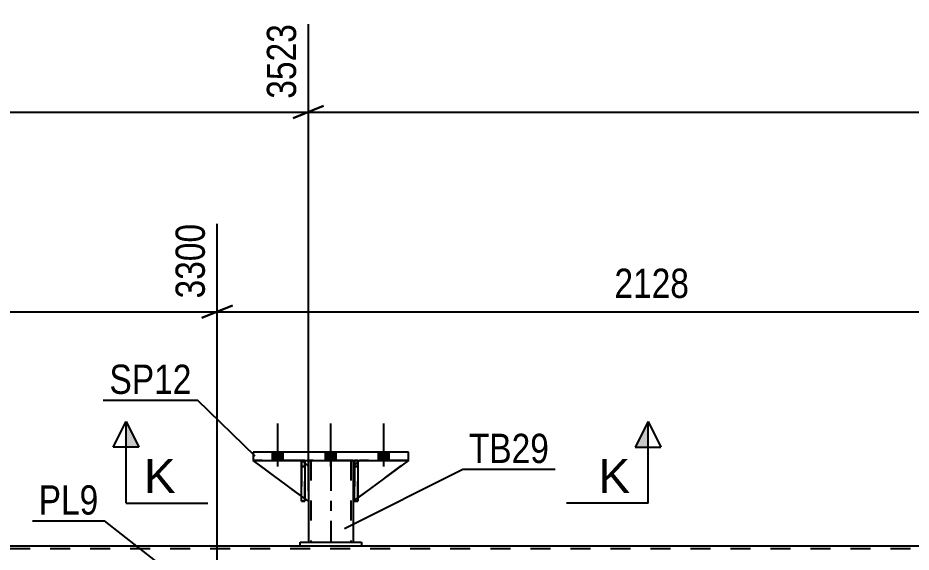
# Model space of a CAD drawing. Header units: millimetres. Extents: x -808 to 381, y -747 to 94.
# Drawn here: x -640.4 to -552.9, y -378.7 to -326.4 of the extents above; entities that cross this region are included whole.
import ezdxf

# ---------------------------------------------------------------- set-up
doc = ezdxf.new("R2010")
doc.units = ezdxf.units.MM
doc.linetypes.add('DXK_LINE_DOT2', pattern=[3.9198, 1.9599, -1.9599])
doc.linetypes.add('DXK_LINE_DOT3', pattern=[5.9187, 2.979, -0.9799, 0.9799, -0.9799])
doc.styles.add('Arial', font='arial.ttf', dxfattribs={"height": 0.2})
doc.styles.add('Arial Narrow', font='ARIALN.TTF', dxfattribs={"height": 0.2})

# ---------------------------------------------------------------- blocks, each defined once
blk = doc.blocks.new('Part-232923327-73666 - 73514')
at = {"color": 2, "linetype": 'Continuous'}
for p, q in [((-611.942, -369.723), (-611.942, -370.323)), ((-607.542, -369.723), (-607.542, -370.323)), ((-611.942, -373.723), (-611.942, -377.724)), ((-607.542, -373.723), (-607.542, -377.724))]:
    blk.add_line(p, q, dxfattribs=at)
at = {"color": 7, "linetype": 'DXK_LINE_DOT2'}
for p, q in [((-607.542, -369.723), (-611.942, -369.723)), ((-611.702, -369.723), (-611.702, -377.724)), ((-607.782, -369.723), (-607.782, -377.724)), ((-611.942, -370.323), (-611.942, -373.723)), ((-607.542, -370.323), (-607.542, -373.723)), ((-611.942, -377.724), (-607.542, -377.724))]:
    blk.add_line(p, q, dxfattribs=at)
at = {"color": 7, "linetype": 'DXK_LINE_DOT3'}
blk.add_line((-609.742, -369.723), (-609.742, -377.724), dxfattribs=at)
blk = doc.blocks.new('Part-232923327-73667 - 73514')
at = {"color": 2, "linetype": 'Continuous'}
for p, q in [((-612.742, -377.724), (-606.742, -377.724)), ((-612.742, -378.124), (-612.742, -377.724)), ((-606.742, -377.724), (-606.742, -378.124)), ((-606.742, -378.124), (-612.742, -378.124))]:
    blk.add_line(p, q, dxfattribs=at)
blk = doc.blocks.new('Part-232923327-73668 - 73514')
at = {"color": 7, "linetype": 'DXK_LINE_DOT2'}
for p, q in [((-607.415, -369.723), (-607.416, -369.723)), ((-607.416, -369.723), (-607.415, -373.723)), ((-607.416, -369.723), (-607.095, -369.723)), ((-607.415, -370.323), (-607.415, -369.723)), ((-607.095, -373.723), (-607.096, -369.723)), ((-607.095, -369.723), (-607.095, -370.323)), ((-607.415, -373.723), (-607.415, -370.323)), ((-607.415, -370.323), (-607.095, -370.323)), ((-607.095, -370.323), (-607.095, -373.723)), ((-607.415, -373.723), (-607.095, -373.723))]:
    blk.add_line(p, q, dxfattribs=at)
blk = doc.blocks.new('Part-232923327-73669 - 73514')
at = {"color": 7, "linetype": 'DXK_LINE_DOT2'}
for p, q in [((-612.615, -370.323), (-612.615, -369.723)), ((-612.615, -369.723), (-612.615, -369.723)), ((-612.615, -369.723), (-612.615, -373.723)), ((-612.615, -369.723), (-612.295, -369.723)), ((-612.295, -369.723), (-612.295, -370.323)), ((-612.295, -373.723), (-612.295, -369.723)), ((-612.615, -373.723), (-612.615, -370.323)), ((-612.615, -370.323), (-612.295, -370.323)), ((-612.295, -370.323), (-612.295, -373.723)), ((-612.615, -373.723), (-612.295, -373.723))]:
    blk.add_line(p, q, dxfattribs=at)
blk = doc.blocks.new('Part-232923327-73670 - 73514')
at = {"color": 2, "linetype": 'Continuous'}
for p, q in [((-607.096, -369.723), (-607.416, -369.723)), ((-607.416, -373.723), (-607.416, -369.723)), ((-607.096, -369.723), (-607.096, -369.723)), ((-607.096, -369.723), (-607.096, -373.723)), ((-607.096, -373.723), (-607.416, -373.723))]:
    blk.add_line(p, q, dxfattribs=at)
at = {"color": 7, "linetype": 'DXK_LINE_DOT2'}
for p, q in [((-607.416, -369.723), (-607.416, -370.323)), ((-607.096, -370.323), (-607.096, -369.723)), ((-607.096, -370.323), (-607.416, -370.323)), ((-607.416, -370.323), (-607.416, -373.723)), ((-607.096, -373.723), (-607.096, -370.323))]:
    blk.add_line(p, q, dxfattribs=at)
blk = doc.blocks.new('Part-232923327-73671 - 73514')
at = {"color": 2, "linetype": 'Continuous'}
for p, q in [((-612.616, -373.723), (-612.615, -369.723)), ((-612.295, -369.723), (-612.615, -369.723)), ((-612.295, -369.723), (-612.296, -373.723)), ((-612.295, -369.723), (-612.295, -369.723)), ((-612.296, -373.723), (-612.616, -373.723))]:
    blk.add_line(p, q, dxfattribs=at)
at = {"color": 7, "linetype": 'DXK_LINE_DOT2'}
for p, q in [((-612.615, -369.723), (-612.616, -370.323)), ((-612.296, -370.323), (-612.295, -369.723)), ((-612.296, -370.323), (-612.616, -370.323)), ((-612.616, -370.323), (-612.616, -373.723)), ((-612.296, -373.723), (-612.296, -370.323))]:
    blk.add_line(p, q, dxfattribs=at)
blk = doc.blocks.new('Part-232923327-73672 - 73514')
at = {"color": 7, "linetype": 'DXK_LINE_DOT2'}
for p, q in [((-606.942, -369.723), (-607.542, -370.323)), ((-607.542, -373.723), (-602.142, -369.723)), ((-607.542, -370.323), (-606.942, -369.723)), ((-602.142, -369.723), (-606.942, -369.723)), ((-607.542, -370.323), (-607.542, -373.723)), ((-607.542, -370.323), (-607.542, -370.323)), ((-607.542, -370.323), (-607.542, -373.723))]:
    blk.add_line(p, q, dxfattribs=at)
blk = doc.blocks.new('Part-232923327-73673 - 73514')
at = {"color": 7, "linetype": 'DXK_LINE_DOT2'}
for p, q in [((-607.542, -370.323), (-606.942, -369.723)), ((-607.096, -369.877), (-607.416, -370.197)), ((-602.142, -369.723), (-606.942, -369.723)), ((-607.542, -370.323), (-607.542, -373.723)), ((-607.542, -373.723), (-607.096, -373.393))]:
    blk.add_line(p, q, dxfattribs=at)
at = {"color": 2, "linetype": 'Continuous'}
for p, q in [((-606.942, -369.723), (-607.096, -369.877)), ((-602.142, -369.723), (-607.096, -373.393)), ((-607.416, -370.197), (-607.542, -370.323)), ((-607.542, -370.323), (-607.542, -373.723)), ((-607.542, -370.323), (-607.542, -370.323)), ((-607.416, -373.63), (-607.542, -373.723))]:
    blk.add_line(p, q, dxfattribs=at)
blk = doc.blocks.new('Part-232923327-73674 - 73514')
at = {"color": 7, "linetype": 'DXK_LINE_DOT2'}
for p, q in [((-611.942, -373.723), (-617.342, -369.723)), ((-617.342, -369.723), (-612.542, -369.723)), ((-612.542, -369.723), (-611.942, -370.323)), ((-611.942, -370.323), (-611.942, -373.723))]:
    blk.add_line(p, q, dxfattribs=at)
blk = doc.blocks.new('Part-232923327-73675 - 73514')
at = {"color": 2, "linetype": 'Continuous'}
for p, q in [((-612.615, -373.224), (-617.342, -369.723)), ((-611.942, -370.323), (-612.295, -369.97)), ((-611.942, -370.323), (-611.942, -373.723)), ((-611.942, -373.723), (-612.295, -373.461))]:
    blk.add_line(p, q, dxfattribs=at)
at = {"color": 7, "linetype": 'DXK_LINE_DOT2'}
for p, q in [((-612.542, -369.723), (-617.342, -369.723)), ((-612.295, -369.97), (-612.542, -369.723)), ((-612.295, -373.461), (-612.615, -373.224))]:
    blk.add_line(p, q, dxfattribs=at)
blk = doc.blocks.new('Part-232923327-73676 - 73514')
at = {"color": 2, "linetype": 'Continuous'}
for p, q in [((-602.142, -368.923), (-617.342, -368.923)), ((-617.342, -368.923), (-617.342, -369.723)), ((-602.142, -369.723), (-602.142, -368.923)), ((-617.342, -369.723), (-602.142, -369.723))]:
    blk.add_line(p, q, dxfattribs=at)
blk = doc.blocks.new('Part-232923327-73679 - 73514')
at = {"color": 7, "linetype": 'DXK_LINE_DOT2'}
for p, q in [((-82.585, -378.364), (-752.861, -378.364)), ((-606.742, -378.124), (-612.742, -378.124))]:
    blk.add_line(p, q, dxfattribs=at)
at = {"color": 2, "linetype": 'Continuous'}
for p, q in [((-612.742, -378.124), (-748.861, -378.124)), ((-357.329, -378.124), (-606.742, -378.124))]:
    blk.add_line(p, q, dxfattribs=at)
blk = doc.blocks.new('Bolt-232923327-73756 - 73514')
at = {"linetype": 'Continuous'}
for points in [[(-615.462, -369.723), (-614.422, -369.723), (-614.422, -368.923), (-615.462, -368.923)], [(-615.462, -369.723), (-614.422, -369.723), (-614.422, -368.923), (-615.462, -368.923)], [(-615.462, -369.723), (-614.422, -369.723), (-614.422, -368.923), (-615.462, -368.923)], [(-610.262, -369.723), (-609.222, -369.723), (-609.222, -368.923), (-610.262, -368.923)], [(-610.262, -369.723), (-609.222, -369.723), (-609.222, -368.923), (-610.262, -368.923)], [(-605.062, -369.723), (-604.022, -369.723), (-604.022, -368.923), (-605.062, -368.923)], [(-605.062, -369.723), (-604.022, -369.723), (-604.022, -368.923), (-605.062, -368.923)], [(-605.062, -369.723), (-604.022, -369.723), (-604.022, -368.923), (-605.062, -368.923)]]:
    blk.add_hatch(color=1, dxfattribs=at).paths.add_polyline_path(points)
at = {"color": 1, "linetype": 'Continuous'}
for p, q in [((-614.942, -370.323), (-614.942, -366.123)), ((-614.942, -370.323), (-614.942, -366.123)), ((-614.942, -370.323), (-614.942, -366.123)), ((-609.742, -370.323), (-609.742, -366.123)), ((-609.742, -370.323), (-609.742, -366.123)), ((-604.542, -370.323), (-604.542, -366.123)), ((-604.542, -370.323), (-604.542, -366.123)), ((-604.542, -370.323), (-604.542, -366.123)), ((-615.462, -369.723), (-615.462, -368.923)), ((-615.462, -369.723), (-615.462, -368.923)), ((-615.462, -369.723), (-615.462, -368.923)), ((-614.422, -369.723), (-614.422, -368.923)), ((-614.422, -369.723), (-614.422, -368.923)), ((-614.422, -369.723), (-614.422, -368.923)), ((-610.262, -369.723), (-610.262, -368.923)), ((-610.262, -369.723), (-610.262, -368.923)), ((-609.222, -369.723), (-609.222, -368.923)), ((-609.222, -369.723), (-609.222, -368.923)), ((-605.062, -369.723), (-605.062, -368.923)), ((-605.062, -369.723), (-605.062, -368.923)), ((-605.062, -369.723), (-605.062, -368.923)), ((-604.022, -369.723), (-604.022, -368.923)), ((-604.022, -369.723), (-604.022, -368.923)), ((-604.022, -369.723), (-604.022, -368.923))]:
    blk.add_line(p, q, dxfattribs=at)
blk = doc.blocks.new('StraightDimension-232923327-97181 - 73514')
at = {"color": 7, "linetype": 'Continuous'}
for p, q in [((-620.879, -383.124), (-620.879, -346.563)), ((-619.379, -354.575), (-622.379, -355.775)), ((-620.879, -355.175), (-535.745, -355.175))]:
    blk.add_line(p, q, dxfattribs=at)
at = {"color": 0}
blk.add_wipeout([(-574.056, -354.425), (-574.056, -350.225), (-582.568, -350.225), (-582.568, -354.425)], dxfattribs=at)
at = {"color": 3, "style": 'Arial Narrow'}
blk.add_text('2128', height=2.8633, dxfattribs=at).set_placement((-581.968, -353.825))
blk = doc.blocks.new('StraightDimension-232923327-97182 - 73514')
at = {"color": 7, "linetype": 'Continuous'}
for p, q in [((-620.879, -383.124), (-620.879, -346.563)), ((-622.379, -355.775), (-619.379, -354.575)), ((-706.014, -355.175), (-620.879, -355.175))]:
    blk.add_line(p, q, dxfattribs=at)
at = {"color": 0, "linetype": 'Continuous'}
blk.add_wipeout([(-621.479, -345.963), (-625.679, -345.963), (-625.679, -354.475), (-621.479, -354.475)], dxfattribs=at)
at = {"color": 3, "linetype": 'Continuous', "style": 'Arial Narrow'}
blk.add_text('3300', height=2.8633, rotation=90.00021, dxfattribs=at).set_placement((-622.079, -353.875))
blk = doc.blocks.new('StraightDimension-232923327-100950 - 73514')
at = {"color": 7, "linetype": 'Continuous'}
for p, q in [((-611.942, -372.723), (-611.942, -327.019)), ((-613.442, -336.232), (-610.442, -335.032)), ((-752.861, -335.632), (-611.942, -335.632))]:
    blk.add_line(p, q, dxfattribs=at)
at = {"color": 0, "linetype": 'Continuous'}
blk.add_wipeout([(-612.542, -326.419), (-616.742, -326.419), (-616.742, -334.932), (-612.542, -334.932)], dxfattribs=at)
at = {"color": 3, "linetype": 'Continuous', "style": 'Arial Narrow'}
blk.add_text('3523', height=2.8633, rotation=90.00021, dxfattribs=at).set_placement((-613.142, -334.332))
blk = doc.blocks.new('StraightDimension-232923327-100949 - 73514')
at = {"color": 7, "linetype": 'Continuous'}
for p, q in [((-611.942, -372.723), (-611.942, -327.019)), ((-610.442, -335.032), (-613.442, -336.232)), ((-611.942, -335.632), (-356.529, -335.632))]:
    blk.add_line(p, q, dxfattribs=at)
blk = doc.blocks.new('SectionMark-232923327-112496 - 73514')
at = {"linetype": 'Continuous'}
for points in [[(-628.546, -368.423), (-629.796, -368.423), (-629.796, -365.923)], [(-578.672, -368.423), (-579.922, -368.423), (-578.672, -365.923)]]:
    blk.add_hatch(color=6, dxfattribs=at).paths.add_polyline_path(points)
at = {"color": 6, "linetype": 'Continuous'}
for p, q in [((-631.046, -368.423), (-629.796, -365.923)), ((-629.796, -373.923), (-629.796, -365.923)), ((-629.796, -365.923), (-628.546, -368.423)), ((-578.672, -365.923), (-579.922, -368.423)), ((-578.672, -373.923), (-578.672, -365.923)), ((-578.672, -365.923), (-577.422, -368.423)), ((-628.546, -368.423), (-631.046, -368.423)), ((-579.922, -368.423), (-577.422, -368.423)), ((-629.796, -373.923), (-621.796, -373.923)), ((-578.672, -373.923), (-586.672, -373.923))]:
    blk.add_line(p, q, dxfattribs=at)
at = {"color": 0, "linetype": 'Continuous'}
for points in [[(-624.936, -372.923), (-624.936, -369.423), (-628.046, -369.423), (-628.046, -372.923)], [(-580.422, -372.923), (-580.422, -369.423), (-583.532, -369.423), (-583.532, -372.923)]]:
    blk.add_wipeout(points, dxfattribs=at)
at = {"color": 3, "linetype": 'Continuous', "style": 'Arial'}
for p in [(-628.046, -372.923), (-583.532, -372.923)]:
    blk.add_text('K', height=3.343, dxfattribs=at).set_placement(p)
blk = doc.blocks.new('Mark-232923327-100286 - 73514')
at = {"color": 30, "linetype": 'Continuous'}
for p in [(-638.95, -375.625), (-620.597, -384.468)]:
    blk.add_line(p, (-631.903, -375.625), dxfattribs=at)
at = {"color": 0}
blk.add_wipeout([(-632.503, -375.025), (-632.503, -372.025), (-638.35, -372.025), (-638.35, -375.025)], dxfattribs=at)
blk.add_wipeout([(-632.503, -375.025), (-632.503, -372.025), (-638.35, -372.025), (-638.35, -375.025)], dxfattribs=at)
at = {"color": 3, "style": 'Arial Narrow'}
blk.add_text('PL9', height=2.8633, dxfattribs=at).set_placement((-638.35, -375.025))
blk = doc.blocks.new('Mark-232923327-96639 - 73514')
at = {"color": 30, "linetype": 'Continuous'}
for p in [(-632.02, -363.814), (-617.146, -369.302)]:
    blk.add_line(p, (-622.781, -363.814), dxfattribs=at)
at = {"color": 0}
blk.add_wipeout([(-623.381, -363.214), (-623.381, -360.214), (-631.42, -360.214), (-631.42, -363.214)], dxfattribs=at)
blk.add_wipeout([(-623.381, -363.214), (-623.381, -360.214), (-631.42, -360.214), (-631.42, -363.214)], dxfattribs=at)
at = {"color": 3, "style": 'Arial Narrow'}
blk.add_text('SP12', height=2.8633, dxfattribs=at).set_placement((-631.42, -363.214))
blk = doc.blocks.new('Mark-232923327-104301 - 73514')
at = {"color": 30, "linetype": 'Continuous'}
for p, q in [((-608.392, -376.38), (-596.825, -370.578)), ((-596.825, -370.578), (-587.77, -370.578))]:
    blk.add_line(p, q, dxfattribs=at)
at = {"color": 0}
blk.add_wipeout([(-588.37, -369.978), (-588.37, -366.978), (-596.225, -366.978), (-596.225, -369.978)], dxfattribs=at)
blk.add_wipeout([(-588.37, -369.978), (-588.37, -366.978), (-596.225, -366.978), (-596.225, -369.978)], dxfattribs=at)
at = {"color": 3, "style": 'Arial Narrow'}
blk.add_text('TB29', height=2.8633, dxfattribs=at).set_placement((-596.225, -369.978))

msp = doc.modelspace()

# ---------------------------------------------------------------- block references
for name in ['Bolt-232923327-73756 - 73514', 'Part-232923327-73676 - 73514', 'Part-232923327-73674 - 73514', 'Part-232923327-73675 - 73514', 'Part-232923327-73671 - 73514', 'Part-232923327-73669 - 73514', 'Part-232923327-73666 - 73514', 'Part-232923327-73672 - 73514', 'Part-232923327-73673 - 73514', 'Part-232923327-73668 - 73514', 'Part-232923327-73670 - 73514', 'Part-232923327-73667 - 73514', 'Part-232923327-73679 - 73514']:
    msp.add_blockref(name, (0, 0))

# ---------------------------------------------------------------- next in the draw order: block references
msp.add_blockref('StraightDimension-232923327-97181 - 73514', (0, 0))

# ---------------------------------------------------------------- next in the draw order: block references
msp.add_blockref('StraightDimension-232923327-97182 - 73514', (0, 0))

# ---------------------------------------------------------------- next in the draw order: block references
msp.add_blockref('StraightDimension-232923327-100950 - 73514', (0, 0))

# ---------------------------------------------------------------- next in the draw order: block references
msp.add_blockref('StraightDimension-232923327-100949 - 73514', (0, 0))

# ---------------------------------------------------------------- next in the draw order: block references
msp.add_blockref('SectionMark-232923327-112496 - 73514', (0, 0))

# ---------------------------------------------------------------- next in the draw order: block references
for name in ['Mark-232923327-96639 - 73514', 'Mark-232923327-104301 - 73514', 'Mark-232923327-100286 - 73514']:
    msp.add_blockref(name, (0, 0))

doc.saveas('drawing.dxf')
